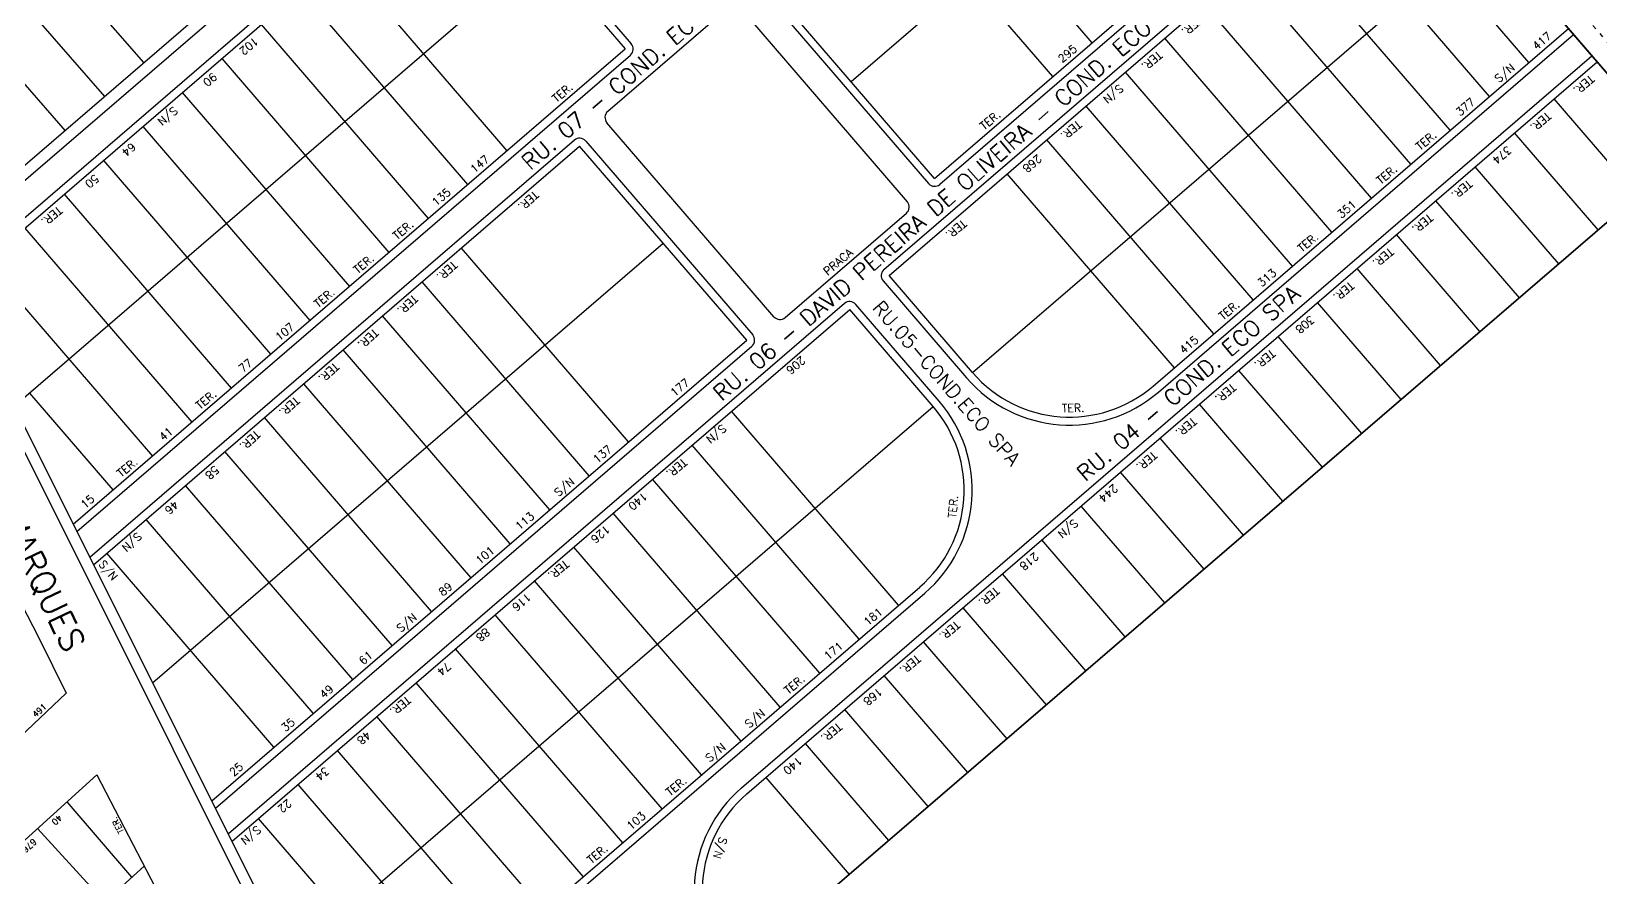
# Model space of a CAD drawing. Extents: x 714896 to 749292, y 8417558 to 8447149.
# Drawn here: x 741899.2 to 742291.4, y 8429095.2 to 8429306.8 of the extents above; entities that cross this region are included whole.
import ezdxf

# ---------------------------------------------------------------- set-up
doc = ezdxf.new("R2010")
doc.units = 0
doc.header["$MEASUREMENT"] = 0
doc.linetypes.add('ACAD_ISO03W100', pattern=[30, 12, -18])
for name, color, linetype in [('LOTE', 7, 'CONTINUOUS'), ('NUM-PORTA', 7, 'CONTINUOUS'), ('QUADRA', 6, 'CONTINUOUS'), ('TEXTO', 7, 'CONTINUOUS'), ('TEXTODERUA', 3, 'CONTINUOUS')]:
    doc.layers.add(name, color=color, linetype=linetype)
doc.styles.add('ROMANS', font='ROMANS.SHX', dxfattribs={"height": 1.5})

msp = doc.modelspace()

# ---------------------------------------------------------------- linework, layer by layer
at = {"layer": 'LOTE', "color": 7, "linetype": 'CONTINUOUS'}
for p, q in [((742137.87, 8429476.53), (741875.89, 8429250.91)), ((742104.07, 8429294.33), (742213.56, 8429388.63)), ((742124.95, 8429270.09), (742234.44, 8429364.38)), ((742235.75, 8429362.87), (742126.26, 8429268.57)), ((742112.26, 8429247.28), (742240.32, 8429357.56)), ((741879.12, 8429244.45), (742004.53, 8429352.46)), ((742007.35, 8429352.25), (742049.12, 8429303.75)), ((742113.57, 8429245.76), (742241.62, 8429356.05)), ((742164.35, 8429304.02), (742122.59, 8429352.51)), ((741880.05, 8429242.61), (742005.84, 8429350.94)), ((742005.84, 8429350.94), (742047.6, 8429302.45)), ((742273.54, 8429299.07), (742231.77, 8429347.56)), ((742154.5, 8429295.54), (742112.74, 8429344.03)), ((742263.69, 8429290.59), (742221.92, 8429339.08)), ((742134.45, 8429221.52), (742262.5, 8429331.8)), ((742253.84, 8429282.1), (742212.07, 8429330.6)), ((741894.82, 8429213.11), (742026.72, 8429326.7)), ((741976.29, 8429325.49), (742018.05, 8429277)), ((742243.99, 8429273.62), (742202.22, 8429322.11)), ((741966.44, 8429317.01), (742008.2, 8429268.52)), ((742081.67, 8429317.27), (742123.44, 8429268.78)), ((742124.95, 8429270.09), (742083.19, 8429318.58)), ((742234.13, 8429265.14), (742192.37, 8429313.63)), ((742073.55, 8429312.92), (742043.24, 8429286.81)), ((742076.37, 8429312.71), (742118.13, 8429264.21)), ((741956.59, 8429308.53), (741998.35, 8429260.03)), ((742179.58, 8429218.15), (742283.39, 8429307.56)), ((742180.89, 8429216.64), (742284.7, 8429306.04)), ((741909.6, 8429183.6), (742047.6, 8429302.45)), ((742224.28, 8429256.65), (742182.52, 8429305.15)), ((741910.53, 8429181.76), (742048.91, 8429300.93)), ((741946.73, 8429300.04), (741988.5, 8429251.55)), ((742076.68, 8429117.65), (742289.27, 8429300.74)), ((742077.98, 8429116.14), (742290.57, 8429299.22)), ((742214.43, 8429248.17), (742172.67, 8429296.66)), ((741936.88, 8429291.56), (741978.65, 8429243.07)), ((742300.69, 8429265.7), (742279.81, 8429289.95)), ((742204.58, 8429239.68), (742162.82, 8429288.18)), ((741927.03, 8429283.08), (741968.8, 8429234.58)), ((742084.79, 8429235.5), (742043.03, 8429283.99)), ((742034.9, 8429279.64), (741913.75, 8429175.3)), ((741914.67, 8429173.45), (742036.21, 8429278.12)), ((742077.97, 8429229.63), (742036.21, 8429278.12)), ((742037.72, 8429279.43), (742079.49, 8429230.93)), ((742194.73, 8429231.2), (742152.97, 8429279.7)), ((742290.84, 8429257.22), (742269.96, 8429281.47)), ((741917.18, 8429274.59), (741958.95, 8429226.1)), ((742184.88, 8429222.72), (742143.12, 8429271.21)), ((742280.99, 8429248.74), (742260.1, 8429272.98)), ((741907.33, 8429266.11), (741949.1, 8429217.62)), ((742271.14, 8429240.25), (742250.25, 8429264.5)), ((742087.61, 8429235.29), (742117.92, 8429261.39)), ((741897.48, 8429257.63), (741939.25, 8429209.13)), ((742261.29, 8429231.77), (742240.4, 8429256.02)), ((741875.89, 8429250.91), (741983.68, 8429035.7)), ((741929.45, 8429143.95), (742057.09, 8429253.87)), ((742048.42, 8429204.18), (742006.66, 8429252.67)), ((741887.63, 8429249.14), (741929.4, 8429200.65)), ((742251.44, 8429223.29), (742230.55, 8429247.53)), ((742038.57, 8429195.69), (741996.81, 8429244.19)), ((742112.05, 8429244.46), (742132.93, 8429220.21)), ((742134.45, 8429221.52), (742113.57, 8429245.76)), ((742102.41, 8429238.79), (741948.39, 8429106.15)), ((742126.11, 8429214.34), (742105.23, 8429238.58)), ((742241.59, 8429214.8), (742220.7, 8429239.05)), ((741949.31, 8429104.3), (742103.72, 8429237.28)), ((742028.72, 8429187.21), (741986.96, 8429235.7)), ((742124.6, 8429213.03), (742103.72, 8429237.28)), ((741944.23, 8429114.44), (742077.97, 8429229.63)), ((741945.15, 8429112.6), (742079.28, 8429228.11)), ((742018.87, 8429178.73), (741977.11, 8429227.22)), ((742231.73, 8429206.32), (742210.85, 8429230.57)), ((742221.88, 8429197.84), (742201, 8429222.08)), ((741898.66, 8429216.41), (741919.55, 8429192.17)), ((742009.02, 8429170.24), (741967.26, 8429218.74)), ((741964.09, 8429074.8), (742124.6, 8429213.03)), ((742115.93, 8429163.33), (742074.16, 8429211.83)), ((742212.03, 8429189.35), (742191.15, 8429213.6)), ((741999.17, 8429161.76), (741957.4, 8429210.25)), ((742106.08, 8429154.85), (742064.31, 8429203.35)), ((742202.18, 8429180.87), (742181.3, 8429205.12)), ((741989.32, 8429153.28), (741947.55, 8429201.77)), ((742192.33, 8429172.39), (742171.45, 8429196.63)), ((741979.47, 8429144.79), (741937.7, 8429193.29)), ((742096.23, 8429146.37), (742054.46, 8429194.86)), ((742182.48, 8429163.9), (742161.6, 8429188.15)), ((741969.62, 8429136.31), (741927.85, 8429184.8)), ((742086.38, 8429137.88), (742044.61, 8429186.38)), ((742172.63, 8429155.42), (742151.75, 8429179.67)), ((741959.77, 8429127.83), (741918, 8429176.32)), ((742076.53, 8429129.4), (742034.76, 8429177.9)), ((741978.87, 8429045.29), (742121.23, 8429167.9)), ((742066.68, 8429120.92), (742024.91, 8429169.41)), ((742162.78, 8429146.94), (742141.9, 8429171.18)), ((741980.17, 8429043.78), (742122.54, 8429166.39)), ((742056.83, 8429112.43), (742015.06, 8429160.93)), ((742152.93, 8429138.45), (742132.05, 8429162.7)), ((742046.98, 8429103.95), (742005.21, 8429152.44)), ((742143.08, 8429129.97), (742122.2, 8429154.22)), ((742133.23, 8429121.49), (742112.35, 8429145.73)), ((742037.13, 8429095.47), (741995.36, 8429143.96)), ((742123.38, 8429113), (742102.5, 8429137.25)), ((742027.27, 8429086.98), (741985.51, 8429135.48)), ((742113.53, 8429104.52), (742092.65, 8429128.77)), ((742017.42, 8429078.5), (741975.66, 8429126.99)), ((742007.57, 8429070.02), (741965.81, 8429118.51)), ((742103.68, 8429096.04), (742082.8, 8429120.28)), ((741997.72, 8429061.53), (741955.96, 8429110.03))]:
    msp.add_line(p, q, dxfattribs=at)
at = {"layer": 'LOTE', "color": 7}
for p, q in [((741924.24, 8429095.32, -0.41), (741908.09, 8429114.19)), ((741917.43, 8429089.13), (741900.68, 8429107.47)), ((741880.36, 8429055.58, 182.08), (741927.35, 8429098.11))]:
    msp.add_line(p, q, dxfattribs=at)
at = {"layer": 'LOTE', "linetype": 'ACAD_ISO03W100', "ltscale": 0.09}
msp.add_lwpolyline([(742304.43, 8429291.22), (742271.58, 8429328.91)], dxfattribs=at)
at = {"layer": 'LOTE'}
for points in [[(741927.24, 8429299.08), (741906.04, 8429323.41)], [(741896.24, 8429314.86), (741917.39, 8429290.59)], [(741907.65, 8429281.98), (741886.44, 8429306.32)]]:
    msp.add_lwpolyline(points, dxfattribs=at)
at = {"layer": 'LOTE', "color": 7, "linetype": 'CONTINUOUS'}
for centre, radius, start, end in [((742047.6, 8429302.45), 2, 310.7356, 40.7356), ((742047.6, 8429302.45), 2, 310.7356, 40.7356), ((742044.54, 8429285.3), 2, 130.7356, 220.7356), ((742036.21, 8429278.12), 2, 40.7356, 130.7356), ((742124.95, 8429270.09), 2, 220.7356, 310.7356), ((742116.62, 8429262.91), 2, 310.7356, 40.7356), ((742113.57, 8429245.76), 2, 130.7356, 220.7356), ((742103.72, 8429237.28), 2, 40.7356, 130.7356), ((742086.31, 8429236.8), 2, 220.7356, 310.7356), ((742077.97, 8429229.63), 2, 310.7356, 40.7356), ((742158.7, 8429242.4), 34, 220.7356, 310.7356), ((742158.7, 8429242.4), 32, 220.7356, 310.7356), ((742100.35, 8429192.15), 32, 310.7356, 40.7356), ((742100.35, 8429192.15), 34, 310.7356, 40.7356), ((742098.87, 8429091.89), 34, 130.7356, 220.7356), ((742098.87, 8429091.89), 32, 130.7356, 220.7356)]:
    msp.add_arc(centre, radius, start, end, dxfattribs=at)
at = {"layer": 'QUADRA'}
msp.add_lwpolyline([(741564.84, 8429411.32), (741782, 8429489), (741786, 8429406), (741793, 8429374), (741797, 8429358), (741836, 8429283), (741840.52, 8429274.08), (741845.04, 8429265.16), (741890.62, 8429175.26), (741901.04, 8429155.16), (741907.81, 8429141.36), (741894.77, 8429128.95), (741887.53, 8429122.05), (741880.29, 8429115.16), (741873.05, 8429108.26), (741865.81, 8429101.37), (741858.56, 8429094.47)], dxfattribs=at)
at = {"layer": 'QUADRA', "color": 6, "linetype": 'CONTINUOUS'}
for points in [[(742230.26, 8428939.33), (742206.01, 8428918.44), (742204.5, 8428917.14), (742194.1, 8428908.11), (742194.1, 8428908.11), (742166.97, 8428884.44), (742166.97, 8428884.44), (742136.46, 8428857.7), (742078.06, 8428918.4), (741996.75, 8429002.91), (741872.38, 8429251.82), (742135.91, 8429478.8), (742137.87, 8429476.53), (742311.46, 8429274.98), (742098.87, 8429091.89)], [(742445.27, 8429119.48), (742230.26, 8428939.33), (742098.87, 8429091.89), (742311.46, 8429274.98)]]:
    msp.add_lwpolyline(points, close=True, dxfattribs=at)
for points in [[(741872.38, 8429251.82), (742135.91, 8429478.8)], [(742300.46, 8429287.76), (742267.83, 8429325.64)]]:
    msp.add_lwpolyline(points, dxfattribs=at)
at = {"layer": 'QUADRA', "color": 6}
msp.add_lwpolyline([(741770.06, 8428989.1), (741915.5, 8429120.9), (741940.27, 8429073.27), (741803.7, 8428952.64), (741770.06, 8428989.1)], close=True, dxfattribs=at)

# ---------------------------------------------------------------- texts
at = {"layer": 'NUM-PORTA', "style": 'ROMANS'}
for s, rotation, p in [('417', 40.0996, (742275.45, 8429302.03)), ('102', 220.0996, (741954.88, 8429305.57)), ('295', 40.0996, (742156.84, 8429298.86)), ('S/N', 40.0996, (742266.02, 8429293.91)), ('90', 220.0996, (741944.49, 8429296.63)), ('S/N', 220.0996, (742171.07, 8429293.74)), ('377', 40.0996, (742256.3, 8429285.53)), ('S/N', 220.0996, (741934.7, 8429288.2)), ('64', 220.0996, (741924.18, 8429279.14)), ('374', 220.0996, (742268.13, 8429278.35)), ('147', 40.0996, (742009.89, 8429271.25)), ('268', 220.0996, (742150.69, 8429276.19)), ('50', 220.0996, (741915, 8429271.23)), ('135', 40.0996, (742000.29, 8429262.99)), ('351', 40.0996, (742226.62, 8429259.97)), ('313', 40.0996, (742206.7, 8429242.82)), ('308', 220.0996, (742218.88, 8429235.93)), ('107', 40.0996, (741961.16, 8429229.29)), ('415', 40.0996, (742187.21, 8429226.04)), ('77', 40.0996, (741952.02, 8429221.41)), ('206', 220.0996, (742091.6, 8429225.76)), ('177', 40.0996, (742059.94, 8429215.38)), ('41', 40.0996, (741932.13, 8429204.28)), ('S/N', 220.0996, (742071.82, 8429208.73)), ('137', 40.0996, (742040.59, 8429198.71)), ('58', 222.5628, (741944.94, 8429198.39)), ('S/N', 40.0996, (742030.92, 8429190.38)), ('244', 220.0996, (742169.72, 8429193.76)), ('15', 40.0996, (741912.5, 8429187.38)), ('46', 222.5628, (741934.83, 8429189.68)), ('140', 220.0996, (742052.12, 8429191.76)), ('113', 40.0996, (742021.16, 8429181.98)), ('S/N', 220.0996, (742159.77, 8429185.03)), ('S/N', 222.5628, (741925.62, 8429181.76)), ('126', 220.0996, (742042.75, 8429183.52)), ('101', 40.0996, (742011.22, 8429173.42)), ('218', 220.0996, (742149.94, 8429176.72)), ('S/N', 310.0996, (741915.84, 8429173.52)), ('89', 40.0996, (742002, 8429165.48)), ('116', 220.0996, (742023.05, 8429166.55)), ('S/N', 40.0996, (741991.51, 8429156.45)), ('181', 40.0996, (742108.25, 8429158.05)), ('88', 220.0996, (742012.72, 8429157.83)), ('171', 40.0996, (742098.35, 8429149.52)), ('61', 40.0996, (741982.1, 8429148.34)), ('74', 220.0996, (742002.98, 8429149.27)), ('49', 40.0996, (741972.27, 8429139.87)), ('168', 220.0996, (742110.86, 8429142.91)), ('S/N', 40.0996, (742078.55, 8429132.47)), ('35', 40.0996, (741962.63, 8429131.58)), ('48', 220.0996, (741982.98, 8429132.04)), ('S/N', 40.0996, (742068.7, 8429123.99)), ('140', 220.0996, (742090.82, 8429125.65)), ('25', 40.0996, (741949.69, 8429120.43)), ('34', 220.0996, (741972.56, 8429123.07)), ('22', 220.0996, (741963.17, 8429114.98)), ('103', 40.0996, (742049, 8429107.02)), ('S/N', 220.0996, (741955.49, 8429108.37)), ('S/N', 251.6354, (742071.25, 8429105.56))]:
    msp.add_text(s, height=2, rotation=rotation, dxfattribs=at).set_placement(p)
at = {"layer": 'NUM-PORTA', "color": 7, "style": 'ROMANS'}
for s, height, rotation, p in [('491', 1.502, 42.4812, (741900.24, 8429135.17)), ('40', 1.534, 222.149, (741906.02, 8429111.11)), ('676', 1.534, 222.149, (741899.59, 8429105.1))]:
    msp.add_text(s, height=height, rotation=rotation, dxfattribs=at).set_placement(p)
at = {"layer": 'TEXTO', "style": 'ROMANS'}
for s, height, rotation, p in [('TER.', 2, 220.0996, (742190.83, 8429310.76)), ('TER.', 2, 220.0996, (742180.77, 8429302.1)), ('TER.', 2, 220.0996, (742288.75, 8429296.11)), ('TER.', 2, 40.0996, (742030.41, 8429288.93)), ('TER.', 2, 40.0996, (742137.32, 8429282.05)), ('TER.', 2, 220.0996, (742277.98, 8429286.83)), ('TER.', 2, 220.0996, (742160.58, 8429284.71)), ('TER.', 2, 40.0996, (742246.32, 8429276.94)), ('TER.', 2, 40.0996, (742236.47, 8429268.46)), ('TER.', 2, 222.5628, (742024.77, 8429267.14)), ('TER.', 2, 220.0996, (742258.28, 8429269.87)), ('TER.', 2, 220.0996, (741905.75, 8429263.26)), ('TER.', 2, 40.0996, (741990.56, 8429254.61)), ('TER.', 2, 220.0996, (742131.83, 8429259.95)), ('TER.', 2, 220.0996, (742248.43, 8429261.38)), ('TER.', 2, 40.0996, (742216.77, 8429251.49)), ('TER.', 2, 40.0996, (741980.71, 8429246.12)), ('PRACA', 2, 40.0996, (742098.21, 8429245.7)), ('TER.', 2, 220.0996, (742238.58, 8429252.9)), ('TER.', 2, 222.5628, (742004.43, 8429249.62)), ('TER.', 2, 220.0996, (742228.73, 8429244.42)), ('TER.', 2, 40.0996, (741970.86, 8429237.64)), ('TER.', 2, 222.5628, (741994.58, 8429241.14)), ('TER.', 2, 40.0996, (742197.06, 8429234.52)), ('TER.', 2, 222.5628, (741984.73, 8429232.66)), ('TER.', 2, 220.0996, (742209.03, 8429227.45)), ('TER.', 2, 222.5628, (741974.88, 8429224.17)), ('TER.', 2, 40.0996, (741941.31, 8429212.19)), ('TER.', 2, 222.5628, (741965.03, 8429215.69)), ('TER.', 2, 220.0996, (742199.18, 8429218.97)), ('TER.', 2, 1.2987, (742156.79, 8429211.6)), ('TER.', 2, 220.0996, (742189.33, 8429210.48)), ('TER.', 2, 222.5628, (741955.17, 8429207.21)), ('TER.', 2, 40.0996, (741921.61, 8429195.22)), ('TER.', 2, 220.0996, (742061.97, 8429200.24)), ('TER.', 2, 220.0996, (742179.48, 8429202)), ('TER.', 2, 84.4839, (742130.29, 8429185.06)), ('TER.', 2, 220.0996, (742032.42, 8429174.79)), ('TER.', 2, 220.0996, (742140.07, 8429168.07)), ('TER.', 2, 220.0996, (742130.22, 8429159.58)), ('TER.', 2, 220.0996, (742120.37, 8429151.1)), ('TER.', 2, 40.0996, (742088.4, 8429140.95)), ('TER.', 2, 220.0996, (741992.91, 8429140.77)), ('TER.', 2, 220.0996, (742100.67, 8429134.13)), ('TER.', 2, 40.0996, (742058.85, 8429115.5)), ('TER.', 1.516, 117.5913, (741922.36, 8429106.73)), ('TER.', 2, 40.0996, (742039.15, 8429098.54))]:
    msp.add_text(s, height=height, rotation=rotation, dxfattribs=at).set_placement(p)
at = {"layer": 'TEXTODERUA', "style": 'ROMANS'}
for s, height, rotation, p in [('RU. 07 - COND. ECO SPA', 4, 40.7754, (742023.87, 8429271.9)), ('RU. 06 - DAVID PEREIRA DE OLIVEIRA - COND. ECO SPA', 4, 40.7754, (742071.76, 8429214.16)), ('RU. 04 - COND. ECO SPA', 4, 40.7754, (742162.69, 8429194.06)), ('RU.05-COND.ECO SPA', 3.5, 311.257, (742109.19, 8429237.54)), ('RU. JOAQUIM MARQUES', 6, 295.8437, (741866.82, 8429235.06))]:
    msp.add_text(s, height=height, rotation=rotation, dxfattribs=at).set_placement(p)

doc.saveas('drawing.dxf')
